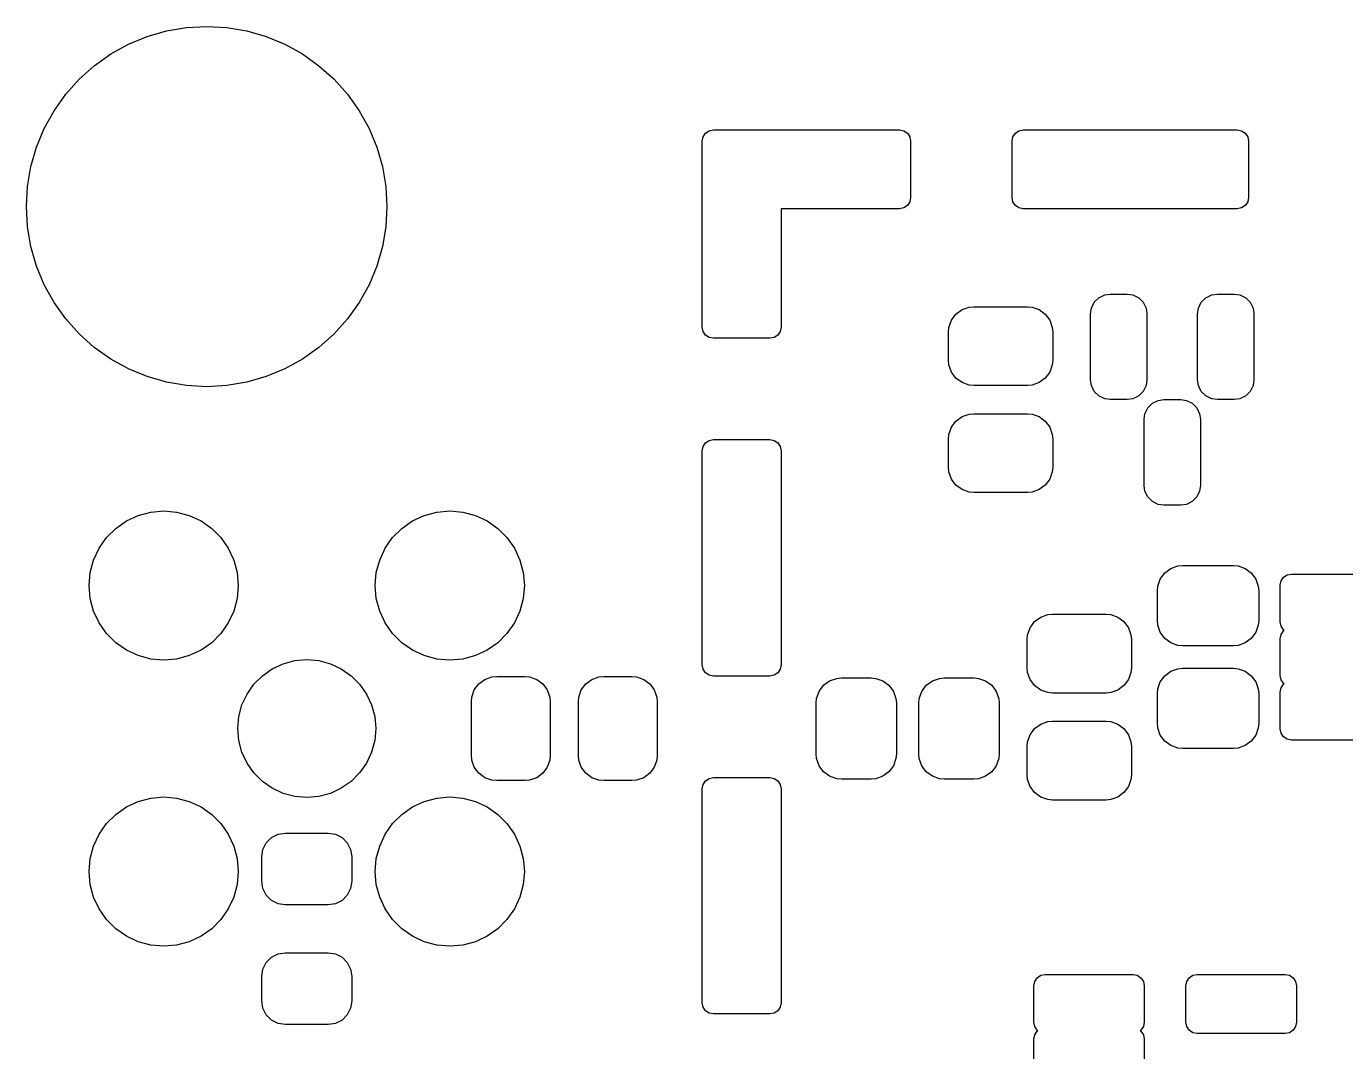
# Model space of a CAD drawing. Extents: x 0.27 to 2.53, y 0.25 to 1.75.
# Drawn here: x 0.274 to 1.196, y 1.009 to 1.726 of the extents above; entities that cross this region are included whole.
import ezdxf

# ---------------------------------------------------------------- set-up
doc = ezdxf.new("R2010")
doc.units = 0
doc.header["$MEASUREMENT"] = 0
doc.layers.add('BLACK', color=7, linetype='CONTINUOUS')

msp = doc.modelspace()

# ---------------------------------------------------------------- linework, layer by layer
at = {"layer": 'BLACK', "linetype": 'CONTINUOUS'}
for p, q in [((0.371966, 1.72283), (0.385894, 1.72519)), ((0.385894, 1.72519), (0.4, 1.72598)), ((0.4, 1.72598), (0.414106, 1.72519)), ((0.414106, 1.72519), (0.428034, 1.72283)), ((0.345337, 1.71351), (0.35839, 1.71891)), ((0.35839, 1.71891), (0.371966, 1.72283)), ((0.428034, 1.72283), (0.44161, 1.71891)), ((0.44161, 1.71891), (0.454663, 1.71351)), ((0.32145, 1.6985), (0.332972, 1.70667)), ((0.332972, 1.70667), (0.345337, 1.71351)), ((0.454663, 1.71351), (0.467028, 1.70667)), ((0.467028, 1.70667), (0.47855, 1.6985)), ((0.310916, 1.68908), (0.32145, 1.6985)), ((0.47855, 1.6985), (0.489084, 1.68908)), ((0.301502, 1.67855), (0.310916, 1.68908)), ((0.489084, 1.68908), (0.498498, 1.67855)), ((0.293326, 1.66703), (0.301502, 1.67855)), ((0.498498, 1.67855), (0.506674, 1.66703)), ((0.286492, 1.65466), (0.293326, 1.66703)), ((0.506674, 1.66703), (0.513508, 1.65466)), ((0.281086, 1.64161), (0.286492, 1.65466)), ((0.513508, 1.65466), (0.518914, 1.64161)), ((0.747056, 1.64868), (0.748763, 1.65124)), ((0.748763, 1.65124), (0.751317, 1.65294)), ((0.751317, 1.65294), (0.754331, 1.65354)), ((0.754331, 1.65354), (0.793701, 1.65354)), ((0.793701, 1.65354), (0.884252, 1.65354)), ((0.884252, 1.65354), (0.887265, 1.65294)), ((0.887265, 1.65294), (0.88982, 1.65124)), ((0.88982, 1.65124), (0.891527, 1.64868)), ((0.963591, 1.64868), (0.965298, 1.65124)), ((0.965298, 1.65124), (0.967853, 1.65294)), ((0.967853, 1.65294), (0.970866, 1.65354)), ((0.970866, 1.65354), (1.12047, 1.65354)), ((1.12047, 1.65354), (1.12349, 1.65294)), ((1.12349, 1.65294), (1.12604, 1.65124)), ((1.12604, 1.65124), (1.12775, 1.64868)), ((0.277174, 1.62803), (0.281086, 1.64161)), ((0.518914, 1.64161), (0.522826, 1.62803)), ((0.746457, 1.64567), (0.747056, 1.64868)), ((0.746457, 1.6063), (0.746457, 1.64567)), ((0.891527, 1.64868), (0.892126, 1.64567)), ((0.892126, 1.64567), (0.892126, 1.6063)), ((0.962992, 1.64567), (0.963591, 1.64868)), ((0.962992, 1.6063), (0.962992, 1.64567)), ((1.12775, 1.64868), (1.12835, 1.64567)), ((1.12835, 1.64567), (1.12835, 1.6063)), ((0.274808, 1.61411), (0.277174, 1.62803)), ((0.522826, 1.62803), (0.525192, 1.61411)), ((0.274016, 1.6), (0.274808, 1.61411)), ((0.525192, 1.61411), (0.525984, 1.6)), ((0.746457, 1.51575), (0.746457, 1.6063)), ((0.892126, 1.6063), (0.891527, 1.60329)), ((0.963591, 1.60329), (0.962992, 1.6063)), ((1.12835, 1.6063), (1.12775, 1.60329)), ((0.274808, 1.58589), (0.274016, 1.6)), ((0.525984, 1.6), (0.525192, 1.58589)), ((0.884252, 1.59843), (0.801575, 1.59843)), ((0.801575, 1.59843), (0.801575, 1.51575)), ((0.887265, 1.59902), (0.884252, 1.59843)), ((0.88982, 1.60073), (0.887265, 1.59902)), ((0.891527, 1.60329), (0.88982, 1.60073)), ((0.965298, 1.60073), (0.963591, 1.60329)), ((0.967853, 1.59902), (0.965298, 1.60073)), ((0.970866, 1.59843), (0.967853, 1.59902)), ((1.12047, 1.59843), (0.970866, 1.59843)), ((1.12349, 1.59902), (1.12047, 1.59843)), ((1.12604, 1.60073), (1.12349, 1.59902)), ((1.12775, 1.60329), (1.12604, 1.60073)), ((0.277174, 1.57197), (0.274808, 1.58589)), ((0.525192, 1.58589), (0.522826, 1.57197)), ((0.281086, 1.55839), (0.277174, 1.57197)), ((0.522826, 1.57197), (0.518914, 1.55839)), ((0.286492, 1.54534), (0.281086, 1.55839)), ((0.518914, 1.55839), (0.513508, 1.54534)), ((0.293326, 1.53297), (0.286492, 1.54534)), ((0.513508, 1.54534), (0.506674, 1.53297)), ((0.301502, 1.52145), (0.293326, 1.53297)), ((0.506674, 1.53297), (0.498498, 1.52145)), ((1.01849, 1.52897), (1.02048, 1.53305)), ((1.02048, 1.53305), (1.02369, 1.53625)), ((1.02369, 1.53625), (1.02776, 1.53825)), ((1.02776, 1.53825), (1.03169, 1.53882)), ((1.03169, 1.53882), (1.0435, 1.53882)), ((1.0435, 1.53882), (1.04744, 1.53825)), ((1.04744, 1.53825), (1.05151, 1.53625)), ((1.05151, 1.53625), (1.05472, 1.53305)), ((1.05472, 1.53305), (1.05671, 1.52897)), ((1.09329, 1.52897), (1.09528, 1.53305)), ((1.09528, 1.53305), (1.09849, 1.53625)), ((1.09849, 1.53625), (1.10256, 1.53825)), ((1.10256, 1.53825), (1.1065, 1.53882)), ((1.1065, 1.53882), (1.11831, 1.53882)), ((1.11831, 1.53882), (1.12224, 1.53825)), ((1.12224, 1.53825), (1.12631, 1.53625)), ((1.12631, 1.53625), (1.12952, 1.53305)), ((1.12952, 1.53305), (1.13151, 1.52897)), ((0.920636, 1.52052), (0.923772, 1.52477)), ((0.923772, 1.52477), (0.928021, 1.52791)), ((0.928021, 1.52791), (0.933006, 1.52965)), ((0.933006, 1.52965), (0.936299, 1.52996)), ((0.936299, 1.52996), (0.973701, 1.52996)), ((0.973701, 1.52996), (0.976994, 1.52965)), ((0.976994, 1.52965), (0.981979, 1.52791)), ((0.981979, 1.52791), (0.986228, 1.52477)), ((0.986228, 1.52477), (0.989364, 1.52052)), ((1.01791, 1.52504), (1.01849, 1.52897)), ((1.01791, 1.47878), (1.01791, 1.52504)), ((1.05671, 1.52897), (1.05728, 1.52504)), ((1.05728, 1.52504), (1.05728, 1.47878)), ((1.09272, 1.52504), (1.09329, 1.52897)), ((1.09272, 1.47878), (1.09272, 1.52504)), ((1.13151, 1.52897), (1.13209, 1.52504)), ((1.13209, 1.52504), (1.13209, 1.47878)), ((0.310916, 1.51092), (0.301502, 1.52145)), ((0.498498, 1.52145), (0.489084, 1.51092)), ((0.747056, 1.51273), (0.746457, 1.51575)), ((0.748763, 1.51018), (0.747056, 1.51273)), ((0.800975, 1.51273), (0.799269, 1.51018)), ((0.801575, 1.51575), (0.800975, 1.51273)), ((0.918583, 1.51224), (0.918892, 1.51554)), ((0.918892, 1.51554), (0.920636, 1.52052)), ((0.989364, 1.52052), (0.991108, 1.51554)), ((0.991108, 1.51554), (0.991417, 1.51224)), ((0.32145, 1.5015), (0.310916, 1.51092)), ((0.489084, 1.51092), (0.47855, 1.5015)), ((0.751317, 1.50847), (0.748763, 1.51018)), ((0.754331, 1.50787), (0.751317, 1.50847)), ((0.793701, 1.50787), (0.754331, 1.50787)), ((0.796714, 1.50847), (0.793701, 1.50787)), ((0.799269, 1.51018), (0.796714, 1.50847)), ((0.918583, 1.49256), (0.918583, 1.51224)), ((0.991417, 1.51224), (0.991417, 1.49256)), ((0.332972, 1.49333), (0.32145, 1.5015)), ((0.47855, 1.5015), (0.467028, 1.49333)), ((0.345337, 1.48649), (0.332972, 1.49333)), ((0.35839, 1.48109), (0.345337, 1.48649)), ((0.454663, 1.48649), (0.44161, 1.48109)), ((0.467028, 1.49333), (0.454663, 1.48649)), ((0.918892, 1.48927), (0.918583, 1.49256)), ((0.920636, 1.48428), (0.918892, 1.48927)), ((0.991108, 1.48927), (0.989364, 1.48428)), ((0.991417, 1.49256), (0.991108, 1.48927)), ((0.371966, 1.47717), (0.35839, 1.48109)), ((0.385894, 1.47481), (0.371966, 1.47717)), ((0.428034, 1.47717), (0.414106, 1.47481)), ((0.44161, 1.48109), (0.428034, 1.47717)), ((0.923772, 1.48003), (0.920636, 1.48428)), ((0.928021, 1.4769), (0.923772, 1.48003)), ((0.933006, 1.47515), (0.928021, 1.4769)), ((0.981979, 1.4769), (0.976994, 1.47515)), ((0.986228, 1.48003), (0.981979, 1.4769)), ((0.989364, 1.48428), (0.986228, 1.48003)), ((1.01849, 1.47485), (1.01791, 1.47878)), ((1.05728, 1.47878), (1.05671, 1.47485)), ((1.09329, 1.47485), (1.09272, 1.47878)), ((1.13209, 1.47878), (1.13151, 1.47485)), ((0.4, 1.47402), (0.385894, 1.47481)), ((0.414106, 1.47481), (0.4, 1.47402)), ((0.936299, 1.47484), (0.933006, 1.47515)), ((0.973701, 1.47484), (0.936299, 1.47484)), ((0.976994, 1.47515), (0.973701, 1.47484)), ((1.02048, 1.47077), (1.01849, 1.47485)), ((1.02369, 1.46757), (1.02048, 1.47077)), ((1.02776, 1.46557), (1.02369, 1.46757)), ((1.05151, 1.46757), (1.04744, 1.46557)), ((1.05472, 1.47077), (1.05151, 1.46757)), ((1.05671, 1.47485), (1.05472, 1.47077)), ((1.09528, 1.47077), (1.09329, 1.47485)), ((1.09849, 1.46757), (1.09528, 1.47077)), ((1.10256, 1.46557), (1.09849, 1.46757)), ((1.12631, 1.46757), (1.12224, 1.46557)), ((1.12952, 1.47077), (1.12631, 1.46757)), ((1.13151, 1.47485), (1.12952, 1.47077)), ((1.03169, 1.465), (1.02776, 1.46557)), ((1.0435, 1.465), (1.03169, 1.465)), ((1.04744, 1.46557), (1.0435, 1.465)), ((1.05589, 1.45515), (1.05788, 1.45923)), ((1.05788, 1.45923), (1.06109, 1.46243)), ((1.06109, 1.46243), (1.06516, 1.46443)), ((1.06516, 1.46443), (1.06909, 1.465)), ((1.06909, 1.465), (1.08091, 1.465)), ((1.08091, 1.465), (1.08484, 1.46443)), ((1.08484, 1.46443), (1.08891, 1.46243)), ((1.08891, 1.46243), (1.09212, 1.45923)), ((1.09212, 1.45923), (1.09411, 1.45515)), ((1.1065, 1.465), (1.10256, 1.46557)), ((1.11831, 1.465), (1.1065, 1.465)), ((1.12224, 1.46557), (1.11831, 1.465)), ((0.920636, 1.44572), (0.923772, 1.44997)), ((0.923772, 1.44997), (0.928021, 1.4531)), ((0.928021, 1.4531), (0.933006, 1.45485)), ((0.933006, 1.45485), (0.936299, 1.45516)), ((0.936299, 1.45516), (0.973701, 1.45516)), ((0.973701, 1.45516), (0.976994, 1.45485)), ((0.976994, 1.45485), (0.981979, 1.4531)), ((0.981979, 1.4531), (0.986228, 1.44997)), ((0.986228, 1.44997), (0.989364, 1.44572)), ((1.05531, 1.45122), (1.05589, 1.45515)), ((1.05531, 1.40496), (1.05531, 1.45122)), ((1.09411, 1.45515), (1.09469, 1.45122)), ((1.09469, 1.45122), (1.09469, 1.40496)), ((0.918583, 1.43744), (0.918892, 1.44073)), ((0.918892, 1.44073), (0.920636, 1.44572)), ((0.989364, 1.44572), (0.991108, 1.44073)), ((0.991108, 1.44073), (0.991417, 1.43744)), ((0.746457, 1.42913), (0.747056, 1.43215)), ((0.747056, 1.43215), (0.748763, 1.4347)), ((0.748763, 1.4347), (0.751317, 1.43641)), ((0.751317, 1.43641), (0.754331, 1.43701)), ((0.754331, 1.43701), (0.793701, 1.43701)), ((0.793701, 1.43701), (0.796714, 1.43641)), ((0.796714, 1.43641), (0.799269, 1.4347)), ((0.799269, 1.4347), (0.800975, 1.43215)), ((0.800975, 1.43215), (0.801575, 1.42913)), ((0.918583, 1.41776), (0.918583, 1.43744)), ((0.991417, 1.43744), (0.991417, 1.41776)), ((0.746457, 1.27953), (0.746457, 1.42913)), ((0.801575, 1.42913), (0.801575, 1.27953)), ((0.918892, 1.41446), (0.918583, 1.41776)), ((0.920636, 1.40948), (0.918892, 1.41446)), ((0.991108, 1.41446), (0.989364, 1.40948)), ((0.991417, 1.41776), (0.991108, 1.41446)), ((0.923772, 1.40523), (0.920636, 1.40948)), ((0.928021, 1.40209), (0.923772, 1.40523)), ((0.933006, 1.40035), (0.928021, 1.40209)), ((0.981979, 1.40209), (0.976994, 1.40035)), ((0.986228, 1.40523), (0.981979, 1.40209)), ((0.989364, 1.40948), (0.986228, 1.40523)), ((1.05589, 1.40103), (1.05531, 1.40496)), ((1.09469, 1.40496), (1.09411, 1.40103)), ((0.936299, 1.40004), (0.933006, 1.40035)), ((0.973701, 1.40004), (0.936299, 1.40004)), ((0.976994, 1.40035), (0.973701, 1.40004)), ((1.05788, 1.39695), (1.05589, 1.40103)), ((1.06109, 1.39375), (1.05788, 1.39695)), ((1.06516, 1.39175), (1.06109, 1.39375)), ((1.08891, 1.39375), (1.08484, 1.39175)), ((1.09212, 1.39695), (1.08891, 1.39375)), ((1.09411, 1.40103), (1.09212, 1.39695)), ((0.343917, 1.38018), (0.352158, 1.38402)), ((0.352158, 1.38402), (0.360942, 1.38637)), ((0.360942, 1.38637), (0.37, 1.38717)), ((0.37, 1.38717), (0.379058, 1.38637)), ((0.379058, 1.38637), (0.387842, 1.38402)), ((0.387842, 1.38402), (0.396083, 1.38018)), ((0.543917, 1.38018), (0.552158, 1.38402)), ((0.552158, 1.38402), (0.560942, 1.38637)), ((0.560942, 1.38637), (0.57, 1.38717)), ((0.57, 1.38717), (0.579058, 1.38637)), ((0.579058, 1.38637), (0.587842, 1.38402)), ((0.587842, 1.38402), (0.596083, 1.38018)), ((1.06909, 1.39118), (1.06516, 1.39175)), ((1.08091, 1.39118), (1.06909, 1.39118)), ((1.08484, 1.39175), (1.08091, 1.39118)), ((0.330039, 1.36853), (0.336469, 1.37496)), ((0.336469, 1.37496), (0.343917, 1.38018)), ((0.396083, 1.38018), (0.403531, 1.37496)), ((0.403531, 1.37496), (0.409961, 1.36853)), ((0.530039, 1.36853), (0.536469, 1.37496)), ((0.536469, 1.37496), (0.543917, 1.38018)), ((0.596083, 1.38018), (0.603531, 1.37496)), ((0.603531, 1.37496), (0.609961, 1.36853)), ((0.324823, 1.36108), (0.330039, 1.36853)), ((0.409961, 1.36853), (0.415177, 1.36108)), ((0.524823, 1.36108), (0.530039, 1.36853)), ((0.609961, 1.36853), (0.615177, 1.36108)), ((0.320981, 1.35284), (0.324823, 1.36108)), ((0.415177, 1.36108), (0.419019, 1.35284)), ((0.520981, 1.35284), (0.524823, 1.36108)), ((0.615177, 1.36108), (0.619019, 1.35284)), ((0.318627, 1.34406), (0.320981, 1.35284)), ((0.419019, 1.35284), (0.421373, 1.34406)), ((0.518627, 1.34406), (0.520981, 1.35284)), ((0.619019, 1.35284), (0.621373, 1.34406)), ((1.06976, 1.34379), (1.07401, 1.34692)), ((1.07401, 1.34692), (1.07899, 1.34867)), ((1.07899, 1.34867), (1.08228, 1.34898)), ((1.08228, 1.34898), (1.11772, 1.34898)), ((1.11772, 1.34898), (1.12101, 1.34867)), ((1.12101, 1.34867), (1.12599, 1.34692)), ((1.12599, 1.34692), (1.13024, 1.34379)), ((0.317835, 1.335), (0.318627, 1.34406)), ((0.421373, 1.34406), (0.422165, 1.335)), ((0.517835, 1.335), (0.518627, 1.34406)), ((0.621373, 1.34406), (0.622165, 1.335)), ((1.06488, 1.33455), (1.06662, 1.33954)), ((1.06662, 1.33954), (1.06976, 1.34379)), ((1.13024, 1.34379), (1.13338, 1.33954)), ((1.13338, 1.33954), (1.13512, 1.33455)), ((1.15043, 1.3352), (1.15103, 1.33821)), ((1.15103, 1.33821), (1.15274, 1.34076)), ((1.15274, 1.34076), (1.15529, 1.34247)), ((1.15529, 1.34247), (1.15831, 1.34307)), ((1.15831, 1.34307), (1.23705, 1.34307)), ((0.318627, 1.32594), (0.317835, 1.335)), ((0.422165, 1.335), (0.421373, 1.32594)), ((0.518627, 1.32594), (0.517835, 1.335)), ((0.622165, 1.335), (0.621373, 1.32594)), ((1.06457, 1.33126), (1.06488, 1.33455)), ((1.06457, 1.31059), (1.06457, 1.33126)), ((1.13512, 1.33455), (1.13543, 1.33126)), ((1.13543, 1.33126), (1.13543, 1.31059)), ((1.15043, 1.30961), (1.15043, 1.3352)), ((0.320981, 1.31716), (0.318627, 1.32594)), ((0.421373, 1.32594), (0.419019, 1.31716)), ((0.520981, 1.31716), (0.518627, 1.32594)), ((0.621373, 1.32594), (0.619019, 1.31716)), ((0.324823, 1.30892), (0.320981, 1.31716)), ((0.419019, 1.31716), (0.415177, 1.30892)), ((0.524823, 1.30892), (0.520981, 1.31716)), ((0.619019, 1.31716), (0.615177, 1.30892)), ((0.975636, 1.30552), (0.978772, 1.30977)), ((0.978772, 1.30977), (0.983021, 1.31291)), ((0.983021, 1.31291), (0.988006, 1.31465)), ((0.988006, 1.31465), (0.991299, 1.31496)), ((0.991299, 1.31496), (1.0287, 1.31496)), ((1.0287, 1.31496), (1.03199, 1.31465)), ((1.03199, 1.31465), (1.03698, 1.31291)), ((1.03698, 1.31291), (1.04123, 1.30977)), ((1.04123, 1.30977), (1.04436, 1.30552)), ((1.06488, 1.3073), (1.06457, 1.31059)), ((1.13543, 1.31059), (1.13512, 1.3073)), ((1.15103, 1.30659), (1.15043, 1.30961)), ((0.330039, 1.30147), (0.324823, 1.30892)), ((0.336469, 1.29504), (0.330039, 1.30147)), ((0.409961, 1.30147), (0.403531, 1.29504)), ((0.415177, 1.30892), (0.409961, 1.30147)), ((0.530039, 1.30147), (0.524823, 1.30892)), ((0.536469, 1.29504), (0.530039, 1.30147)), ((0.609961, 1.30147), (0.603531, 1.29504)), ((0.615177, 1.30892), (0.609961, 1.30147)), ((0.973583, 1.29724), (0.973892, 1.30054)), ((0.973892, 1.30054), (0.975636, 1.30552)), ((1.04436, 1.30552), (1.04611, 1.30054)), ((1.04611, 1.30054), (1.04642, 1.29724)), ((1.06662, 1.30231), (1.06488, 1.3073)), ((1.06976, 1.29806), (1.06662, 1.30231)), ((1.13338, 1.30231), (1.13024, 1.29806)), ((1.13512, 1.3073), (1.13338, 1.30231)), ((1.15043, 1.2978), (1.15103, 1.30081)), ((1.15274, 1.30404), (1.15103, 1.30659)), ((1.15103, 1.30081), (1.15274, 1.30336)), ((1.15324, 1.3037), (1.15274, 1.30404)), ((1.15274, 1.30336), (1.15324, 1.3037)), ((0.343917, 1.28982), (0.336469, 1.29504)), ((0.403531, 1.29504), (0.396083, 1.28982)), ((0.543917, 1.28982), (0.536469, 1.29504)), ((0.603531, 1.29504), (0.596083, 1.28982)), ((0.973583, 1.27756), (0.973583, 1.29724)), ((1.04642, 1.29724), (1.04642, 1.27756)), ((1.07401, 1.29493), (1.06976, 1.29806)), ((1.07899, 1.29318), (1.07401, 1.29493)), ((1.08228, 1.29287), (1.07899, 1.29318)), ((1.11772, 1.29287), (1.08228, 1.29287)), ((1.12101, 1.29318), (1.11772, 1.29287)), ((1.12599, 1.29493), (1.12101, 1.29318)), ((1.13024, 1.29806), (1.12599, 1.29493)), ((1.15043, 1.2722), (1.15043, 1.2978)), ((0.352158, 1.28598), (0.343917, 1.28982)), ((0.360942, 1.28363), (0.352158, 1.28598)), ((0.37, 1.28283), (0.360942, 1.28363)), ((0.379058, 1.28363), (0.37, 1.28283)), ((0.387842, 1.28598), (0.379058, 1.28363)), ((0.396083, 1.28982), (0.387842, 1.28598)), ((0.453505, 1.28032), (0.461625, 1.2825)), ((0.461625, 1.2825), (0.47, 1.28323)), ((0.47, 1.28323), (0.478375, 1.2825)), ((0.478375, 1.2825), (0.486495, 1.28032)), ((0.552158, 1.28598), (0.543917, 1.28982)), ((0.560942, 1.28363), (0.552158, 1.28598)), ((0.57, 1.28283), (0.560942, 1.28363)), ((0.579058, 1.28363), (0.57, 1.28283)), ((0.587842, 1.28598), (0.579058, 1.28363)), ((0.596083, 1.28982), (0.587842, 1.28598)), ((0.438999, 1.27195), (0.445886, 1.27677)), ((0.445886, 1.27677), (0.453505, 1.28032)), ((0.486495, 1.28032), (0.494114, 1.27677)), ((0.494114, 1.27677), (0.501001, 1.27195)), ((0.747056, 1.27651), (0.746457, 1.27953)), ((0.748763, 1.27396), (0.747056, 1.27651)), ((0.751317, 1.27225), (0.748763, 1.27396)), ((0.799269, 1.27396), (0.796714, 1.27225)), ((0.800975, 1.27651), (0.799269, 1.27396)), ((0.801575, 1.27953), (0.800975, 1.27651)), ((0.973892, 1.27427), (0.973583, 1.27756)), ((0.975636, 1.26928), (0.973892, 1.27427)), ((1.04611, 1.27427), (1.04436, 1.26928)), ((1.04642, 1.27756), (1.04611, 1.27427)), ((1.06976, 1.27194), (1.07401, 1.27507)), ((1.07401, 1.27507), (1.07899, 1.27682)), ((1.07899, 1.27682), (1.08228, 1.27713)), ((1.08228, 1.27713), (1.11772, 1.27713)), ((1.11772, 1.27713), (1.12101, 1.27682)), ((1.12101, 1.27682), (1.12599, 1.27507)), ((1.12599, 1.27507), (1.13024, 1.27194)), ((0.428233, 1.25911), (0.433055, 1.266)), ((0.433055, 1.266), (0.438999, 1.27195)), ((0.501001, 1.27195), (0.506945, 1.266)), ((0.506945, 1.266), (0.511767, 1.25911)), ((0.587092, 1.26198), (0.590228, 1.26623)), ((0.590228, 1.26623), (0.594478, 1.26936)), ((0.594478, 1.26936), (0.599462, 1.27111)), ((0.599462, 1.27111), (0.602756, 1.27142)), ((0.602756, 1.27142), (0.622441, 1.27142)), ((0.622441, 1.27142), (0.625735, 1.27111)), ((0.625735, 1.27111), (0.630719, 1.26936)), ((0.630719, 1.26936), (0.634968, 1.26623)), ((0.634968, 1.26623), (0.638104, 1.26198)), ((0.661896, 1.26198), (0.665032, 1.26623)), ((0.665032, 1.26623), (0.669281, 1.26936)), ((0.669281, 1.26936), (0.674265, 1.27111)), ((0.674265, 1.27111), (0.677559, 1.27142)), ((0.677559, 1.27142), (0.697244, 1.27142)), ((0.697244, 1.27142), (0.700538, 1.27111)), ((0.700538, 1.27111), (0.705522, 1.26936)), ((0.705522, 1.26936), (0.709772, 1.26623)), ((0.709772, 1.26623), (0.712908, 1.26198)), ((0.754331, 1.27165), (0.751317, 1.27225)), ((0.793701, 1.27165), (0.754331, 1.27165)), ((0.796714, 1.27225), (0.793701, 1.27165)), ((0.828077, 1.26099), (0.831213, 1.26524)), ((0.831213, 1.26524), (0.835462, 1.26838)), ((0.835462, 1.26838), (0.840446, 1.27012)), ((0.840446, 1.27012), (0.84374, 1.27043)), ((0.84374, 1.27043), (0.864409, 1.27043)), ((0.864409, 1.27043), (0.867703, 1.27012)), ((0.867703, 1.27012), (0.872688, 1.26838)), ((0.872688, 1.26838), (0.876937, 1.26524)), ((0.876937, 1.26524), (0.880073, 1.26099)), ((0.899927, 1.26099), (0.903063, 1.26524)), ((0.903063, 1.26524), (0.907312, 1.26838)), ((0.907312, 1.26838), (0.912297, 1.27012)), ((0.912297, 1.27012), (0.915591, 1.27043)), ((0.915591, 1.27043), (0.93626, 1.27043)), ((0.93626, 1.27043), (0.939554, 1.27012)), ((0.939554, 1.27012), (0.944538, 1.26838)), ((0.944538, 1.26838), (0.948787, 1.26524)), ((0.948787, 1.26524), (0.951923, 1.26099)), ((0.978772, 1.26503), (0.975636, 1.26928)), ((0.983021, 1.2619), (0.978772, 1.26503)), ((1.04123, 1.26503), (1.03698, 1.2619)), ((1.04436, 1.26928), (1.04123, 1.26503)), ((1.06488, 1.2627), (1.06662, 1.26769)), ((1.06662, 1.26769), (1.06976, 1.27194)), ((1.13024, 1.27194), (1.13338, 1.26769)), ((1.13338, 1.26769), (1.13512, 1.2627)), ((1.15103, 1.26919), (1.15043, 1.2722)), ((1.15043, 1.26039), (1.15103, 1.26341)), ((1.15274, 1.26664), (1.15103, 1.26919)), ((1.15103, 1.26341), (1.15274, 1.26596)), ((1.15324, 1.2663), (1.15274, 1.26664)), ((1.15274, 1.26596), (1.15324, 1.2663)), ((0.42468, 1.2515), (0.428233, 1.25911)), ((0.511767, 1.25911), (0.51532, 1.2515)), ((0.585039, 1.2537), (0.585348, 1.25699)), ((0.585348, 1.25699), (0.587092, 1.26198)), ((0.638104, 1.26198), (0.639849, 1.25699)), ((0.639849, 1.25699), (0.640157, 1.2537)), ((0.659843, 1.2537), (0.660151, 1.25699)), ((0.660151, 1.25699), (0.661896, 1.26198)), ((0.712908, 1.26198), (0.714652, 1.25699)), ((0.714652, 1.25699), (0.714961, 1.2537)), ((0.826024, 1.25272), (0.826332, 1.25601)), ((0.826332, 1.25601), (0.828077, 1.26099)), ((0.880073, 1.26099), (0.881817, 1.25601)), ((0.881817, 1.25601), (0.882126, 1.25272)), ((0.897874, 1.25272), (0.898183, 1.25601)), ((0.898183, 1.25601), (0.899927, 1.26099)), ((0.951923, 1.26099), (0.953668, 1.25601)), ((0.953668, 1.25601), (0.953976, 1.25272)), ((0.988006, 1.26015), (0.983021, 1.2619)), ((0.991299, 1.25984), (0.988006, 1.26015)), ((1.0287, 1.25984), (0.991299, 1.25984)), ((1.03199, 1.26015), (1.0287, 1.25984)), ((1.03698, 1.2619), (1.03199, 1.26015)), ((1.06457, 1.25941), (1.06488, 1.2627)), ((1.06457, 1.23874), (1.06457, 1.25941)), ((1.13512, 1.2627), (1.13543, 1.25941)), ((1.13543, 1.25941), (1.13543, 1.23874)), ((1.15043, 1.2348), (1.15043, 1.26039)), ((0.422504, 1.24337), (0.42468, 1.2515)), ((0.51532, 1.2515), (0.517496, 1.24337)), ((0.585039, 1.2163), (0.585039, 1.2537)), ((0.640157, 1.2537), (0.640157, 1.2163)), ((0.659843, 1.2163), (0.659843, 1.2537)), ((0.714961, 1.2537), (0.714961, 1.2163)), ((0.826024, 1.21728), (0.826024, 1.25272)), ((0.882126, 1.25272), (0.882126, 1.21728)), ((0.897874, 1.21728), (0.897874, 1.25272)), ((0.953976, 1.25272), (0.953976, 1.21728)), ((0.421772, 1.235), (0.422504, 1.24337)), ((0.517496, 1.24337), (0.518228, 1.235)), ((0.978772, 1.23497), (0.983021, 1.2381)), ((0.983021, 1.2381), (0.988006, 1.23985)), ((0.988006, 1.23985), (0.991299, 1.24016)), ((0.991299, 1.24016), (1.0287, 1.24016)), ((1.0287, 1.24016), (1.03199, 1.23985)), ((1.03199, 1.23985), (1.03698, 1.2381)), ((1.03698, 1.2381), (1.04123, 1.23497)), ((1.06488, 1.23545), (1.06457, 1.23874)), ((1.13543, 1.23874), (1.13512, 1.23545)), ((0.422504, 1.22663), (0.421772, 1.235)), ((0.42468, 1.2185), (0.422504, 1.22663)), ((0.517496, 1.22663), (0.51532, 1.2185)), ((0.518228, 1.235), (0.517496, 1.22663)), ((0.973892, 1.22573), (0.975636, 1.23072)), ((0.975636, 1.23072), (0.978772, 1.23497)), ((1.04123, 1.23497), (1.04436, 1.23072)), ((1.04436, 1.23072), (1.04611, 1.22573)), ((1.06662, 1.23046), (1.06488, 1.23545)), ((1.06976, 1.22621), (1.06662, 1.23046)), ((1.13338, 1.23046), (1.13024, 1.22621)), ((1.13512, 1.23545), (1.13338, 1.23046)), ((1.15103, 1.23179), (1.15043, 1.2348)), ((1.15274, 1.22924), (1.15103, 1.23179)), ((1.15529, 1.22753), (1.15274, 1.22924)), ((1.15831, 1.22693), (1.15529, 1.22753)), ((1.23705, 1.22693), (1.15831, 1.22693)), ((0.428233, 1.21089), (0.42468, 1.2185)), ((0.51532, 1.2185), (0.511767, 1.21089)), ((0.826332, 1.21399), (0.826024, 1.21728)), ((0.882126, 1.21728), (0.881817, 1.21399)), ((0.898183, 1.21399), (0.897874, 1.21728)), ((0.953976, 1.21728), (0.953668, 1.21399)), ((0.973583, 1.22244), (0.973892, 1.22573)), ((0.973583, 1.20276), (0.973583, 1.22244)), ((1.04611, 1.22573), (1.04642, 1.22244)), ((1.04642, 1.22244), (1.04642, 1.20276)), ((1.07401, 1.22308), (1.06976, 1.22621)), ((1.07899, 1.22133), (1.07401, 1.22308)), ((1.08228, 1.22102), (1.07899, 1.22133)), ((1.11772, 1.22102), (1.08228, 1.22102)), ((1.12101, 1.22133), (1.11772, 1.22102)), ((1.12599, 1.22308), (1.12101, 1.22133)), ((1.13024, 1.22621), (1.12599, 1.22308)), ((0.433055, 1.204), (0.428233, 1.21089)), ((0.511767, 1.21089), (0.506945, 1.204)), ((0.585348, 1.21301), (0.585039, 1.2163)), ((0.587092, 1.20802), (0.585348, 1.21301)), ((0.590228, 1.20377), (0.587092, 1.20802)), ((0.638104, 1.20802), (0.634968, 1.20377)), ((0.639849, 1.21301), (0.638104, 1.20802)), ((0.640157, 1.2163), (0.639849, 1.21301)), ((0.660151, 1.21301), (0.659843, 1.2163)), ((0.661896, 1.20802), (0.660151, 1.21301)), ((0.665032, 1.20377), (0.661896, 1.20802)), ((0.712908, 1.20802), (0.709772, 1.20377)), ((0.714652, 1.21301), (0.712908, 1.20802)), ((0.714961, 1.2163), (0.714652, 1.21301)), ((0.828077, 1.20901), (0.826332, 1.21399)), ((0.831213, 1.20476), (0.828077, 1.20901)), ((0.880073, 1.20901), (0.876937, 1.20476)), ((0.881817, 1.21399), (0.880073, 1.20901)), ((0.899927, 1.20901), (0.898183, 1.21399)), ((0.903063, 1.20476), (0.899927, 1.20901)), ((0.951923, 1.20901), (0.948787, 1.20476)), ((0.953668, 1.21399), (0.951923, 1.20901)), ((0.438999, 1.19805), (0.433055, 1.204)), ((0.506945, 1.204), (0.501001, 1.19805)), ((0.594478, 1.20064), (0.590228, 1.20377)), ((0.599462, 1.19889), (0.594478, 1.20064)), ((0.602756, 1.19858), (0.599462, 1.19889)), ((0.625735, 1.19889), (0.622441, 1.19858)), ((0.630719, 1.20064), (0.625735, 1.19889)), ((0.634968, 1.20377), (0.630719, 1.20064)), ((0.669281, 1.20064), (0.665032, 1.20377)), ((0.674265, 1.19889), (0.669281, 1.20064)), ((0.677559, 1.19858), (0.674265, 1.19889)), ((0.700538, 1.19889), (0.697244, 1.19858)), ((0.705522, 1.20064), (0.700538, 1.19889)), ((0.709772, 1.20377), (0.705522, 1.20064)), ((0.748763, 1.19848), (0.751317, 1.20019)), ((0.751317, 1.20019), (0.754331, 1.20079)), ((0.754331, 1.20079), (0.793701, 1.20079)), ((0.793701, 1.20079), (0.796714, 1.20019)), ((0.796714, 1.20019), (0.799269, 1.19848)), ((0.835462, 1.20162), (0.831213, 1.20476)), ((0.840446, 1.19988), (0.835462, 1.20162)), ((0.84374, 1.19957), (0.840446, 1.19988)), ((0.864409, 1.19957), (0.84374, 1.19957)), ((0.867703, 1.19988), (0.864409, 1.19957)), ((0.872688, 1.20162), (0.867703, 1.19988)), ((0.876937, 1.20476), (0.872688, 1.20162)), ((0.907312, 1.20162), (0.903063, 1.20476)), ((0.912297, 1.19988), (0.907312, 1.20162)), ((0.915591, 1.19957), (0.912297, 1.19988)), ((0.93626, 1.19957), (0.915591, 1.19957)), ((0.939554, 1.19988), (0.93626, 1.19957)), ((0.944538, 1.20162), (0.939554, 1.19988)), ((0.948787, 1.20476), (0.944538, 1.20162)), ((0.973892, 1.19946), (0.973583, 1.20276)), ((0.975636, 1.19448), (0.973892, 1.19946)), ((1.04611, 1.19946), (1.04436, 1.19448)), ((1.04642, 1.20276), (1.04611, 1.19946)), ((0.445886, 1.19323), (0.438999, 1.19805)), ((0.453505, 1.18968), (0.445886, 1.19323)), ((0.461625, 1.1875), (0.453505, 1.18968)), ((0.486495, 1.18968), (0.478375, 1.1875)), ((0.494114, 1.19323), (0.486495, 1.18968)), ((0.501001, 1.19805), (0.494114, 1.19323)), ((0.622441, 1.19858), (0.602756, 1.19858)), ((0.697244, 1.19858), (0.677559, 1.19858)), ((0.746457, 1.19291), (0.747056, 1.19593)), ((0.746457, 1.04331), (0.746457, 1.19291)), ((0.747056, 1.19593), (0.748763, 1.19848)), ((0.799269, 1.19848), (0.800975, 1.19593)), ((0.800975, 1.19593), (0.801575, 1.19291)), ((0.801575, 1.19291), (0.801575, 1.04331)), ((0.978772, 1.19023), (0.975636, 1.19448)), ((0.983021, 1.18709), (0.978772, 1.19023)), ((1.04123, 1.19023), (1.03698, 1.18709)), ((1.04436, 1.19448), (1.04123, 1.19023)), ((0.343917, 1.18018), (0.352158, 1.18402)), ((0.352158, 1.18402), (0.360942, 1.18637)), ((0.360942, 1.18637), (0.37, 1.18717)), ((0.37, 1.18717), (0.379058, 1.18637)), ((0.379058, 1.18637), (0.387842, 1.18402)), ((0.387842, 1.18402), (0.396083, 1.18018)), ((0.47, 1.18677), (0.461625, 1.1875)), ((0.478375, 1.1875), (0.47, 1.18677)), ((0.543917, 1.18018), (0.552158, 1.18402)), ((0.552158, 1.18402), (0.560942, 1.18637)), ((0.560942, 1.18637), (0.57, 1.18717)), ((0.57, 1.18717), (0.579058, 1.18637)), ((0.579058, 1.18637), (0.587842, 1.18402)), ((0.587842, 1.18402), (0.596083, 1.18018)), ((0.988006, 1.18535), (0.983021, 1.18709)), ((0.991299, 1.18504), (0.988006, 1.18535)), ((1.0287, 1.18504), (0.991299, 1.18504)), ((1.03199, 1.18535), (1.0287, 1.18504)), ((1.03698, 1.18709), (1.03199, 1.18535)), ((0.330039, 1.16853), (0.336469, 1.17496)), ((0.336469, 1.17496), (0.343917, 1.18018)), ((0.396083, 1.18018), (0.403531, 1.17496)), ((0.403531, 1.17496), (0.409961, 1.16853)), ((0.530039, 1.16853), (0.536469, 1.17496)), ((0.536469, 1.17496), (0.543917, 1.18018)), ((0.596083, 1.18018), (0.603531, 1.17496)), ((0.603531, 1.17496), (0.609961, 1.16853)), ((0.324823, 1.16108), (0.330039, 1.16853)), ((0.409961, 1.16853), (0.415177, 1.16108)), ((0.449896, 1.16112), (0.45499, 1.16193)), ((0.45499, 1.16193), (0.48501, 1.16193)), ((0.48501, 1.16193), (0.490104, 1.16112)), ((0.524823, 1.16108), (0.530039, 1.16853)), ((0.609961, 1.16853), (0.615177, 1.16108)), ((0.318627, 1.14406), (0.320981, 1.15284)), ((0.320981, 1.15284), (0.324823, 1.16108)), ((0.415177, 1.16108), (0.419019, 1.15284)), ((0.419019, 1.15284), (0.421373, 1.14406)), ((0.439311, 1.15054), (0.441653, 1.15513)), ((0.441653, 1.15513), (0.4453, 1.15878)), ((0.4453, 1.15878), (0.449896, 1.16112)), ((0.490104, 1.16112), (0.4947, 1.15878)), ((0.4947, 1.15878), (0.498347, 1.15513)), ((0.498347, 1.15513), (0.500689, 1.15054)), ((0.518627, 1.14406), (0.520981, 1.15284)), ((0.520981, 1.15284), (0.524823, 1.16108)), ((0.615177, 1.16108), (0.619019, 1.15284)), ((0.619019, 1.15284), (0.621373, 1.14406)), ((0.317835, 1.135), (0.318627, 1.14406)), ((0.421373, 1.14406), (0.422165, 1.135)), ((0.438504, 1.14544), (0.439311, 1.15054)), ((0.438504, 1.12822), (0.438504, 1.14544)), ((0.500689, 1.15054), (0.501496, 1.14544)), ((0.501496, 1.14544), (0.501496, 1.12822)), ((0.517835, 1.135), (0.518627, 1.14406)), ((0.621373, 1.14406), (0.622165, 1.135)), ((0.318627, 1.12594), (0.317835, 1.135)), ((0.422165, 1.135), (0.421373, 1.12594)), ((0.518627, 1.12594), (0.517835, 1.135)), ((0.622165, 1.135), (0.621373, 1.12594)), ((0.320981, 1.11716), (0.318627, 1.12594)), ((0.421373, 1.12594), (0.419019, 1.11716)), ((0.439311, 1.12312), (0.438504, 1.12822)), ((0.501496, 1.12822), (0.500689, 1.12312)), ((0.520981, 1.11716), (0.518627, 1.12594)), ((0.621373, 1.12594), (0.619019, 1.11716)), ((0.324823, 1.10892), (0.320981, 1.11716)), ((0.419019, 1.11716), (0.415177, 1.10892)), ((0.441653, 1.11853), (0.439311, 1.12312)), ((0.4453, 1.11488), (0.441653, 1.11853)), ((0.498347, 1.11853), (0.4947, 1.11488)), ((0.500689, 1.12312), (0.498347, 1.11853)), ((0.524823, 1.10892), (0.520981, 1.11716)), ((0.619019, 1.11716), (0.615177, 1.10892)), ((0.330039, 1.10147), (0.324823, 1.10892)), ((0.415177, 1.10892), (0.409961, 1.10147)), ((0.449896, 1.11254), (0.4453, 1.11488)), ((0.45499, 1.11173), (0.449896, 1.11254)), ((0.48501, 1.11173), (0.45499, 1.11173)), ((0.490104, 1.11254), (0.48501, 1.11173)), ((0.4947, 1.11488), (0.490104, 1.11254)), ((0.530039, 1.10147), (0.524823, 1.10892)), ((0.615177, 1.10892), (0.609961, 1.10147)), ((0.336469, 1.09504), (0.330039, 1.10147)), ((0.409961, 1.10147), (0.403531, 1.09504)), ((0.536469, 1.09504), (0.530039, 1.10147)), ((0.609961, 1.10147), (0.603531, 1.09504)), ((0.343917, 1.08982), (0.336469, 1.09504)), ((0.352158, 1.08598), (0.343917, 1.08982)), ((0.396083, 1.08982), (0.387842, 1.08598)), ((0.403531, 1.09504), (0.396083, 1.08982)), ((0.543917, 1.08982), (0.536469, 1.09504)), ((0.552158, 1.08598), (0.543917, 1.08982)), ((0.596083, 1.08982), (0.587842, 1.08598)), ((0.603531, 1.09504), (0.596083, 1.08982)), ((0.360942, 1.08363), (0.352158, 1.08598)), ((0.37, 1.08283), (0.360942, 1.08363)), ((0.379058, 1.08363), (0.37, 1.08283)), ((0.387842, 1.08598), (0.379058, 1.08363)), ((0.560942, 1.08363), (0.552158, 1.08598)), ((0.57, 1.08283), (0.560942, 1.08363)), ((0.579058, 1.08363), (0.57, 1.08283)), ((0.587842, 1.08598), (0.579058, 1.08363)), ((0.439311, 1.06688), (0.441653, 1.07147)), ((0.441653, 1.07147), (0.4453, 1.07512)), ((0.4453, 1.07512), (0.449896, 1.07746)), ((0.449896, 1.07746), (0.45499, 1.07827)), ((0.45499, 1.07827), (0.48501, 1.07827)), ((0.48501, 1.07827), (0.490104, 1.07746)), ((0.490104, 1.07746), (0.4947, 1.07512)), ((0.4947, 1.07512), (0.498347, 1.07147)), ((0.498347, 1.07147), (0.500689, 1.06688)), ((0.438504, 1.06178), (0.439311, 1.06688)), ((0.438504, 1.04456), (0.438504, 1.06178)), ((0.500689, 1.06688), (0.501496, 1.06178)), ((0.501496, 1.06178), (0.501496, 1.04456)), ((0.978867, 1.05821), (0.980574, 1.06076)), ((0.980574, 1.06076), (0.983128, 1.06247)), ((0.983128, 1.06247), (0.986142, 1.06307)), ((0.986142, 1.06307), (1.04756, 1.06307)), ((1.04756, 1.06307), (1.05057, 1.06247)), ((1.05057, 1.06247), (1.05313, 1.06076)), ((1.05313, 1.06076), (1.05483, 1.05821)), ((1.08517, 1.05821), (1.08687, 1.06076)), ((1.08687, 1.06076), (1.08943, 1.06247)), ((1.08943, 1.06247), (1.09244, 1.06307)), ((1.09244, 1.06307), (1.15386, 1.06307)), ((1.15386, 1.06307), (1.15687, 1.06247)), ((1.15687, 1.06247), (1.15943, 1.06076)), ((1.15943, 1.06076), (1.16113, 1.05821)), ((0.978268, 1.0552), (0.978867, 1.05821)), ((0.978268, 1.02961), (0.978268, 1.0552)), ((1.05483, 1.05821), (1.05543, 1.0552)), ((1.05543, 1.0552), (1.05543, 1.02961)), ((1.08457, 1.0552), (1.08517, 1.05821)), ((1.08457, 1.02961), (1.08457, 1.0552)), ((1.16113, 1.05821), (1.16173, 1.0552)), ((1.16173, 1.0552), (1.16173, 1.02961)), ((0.439311, 1.03946), (0.438504, 1.04456)), ((0.501496, 1.04456), (0.500689, 1.03946)), ((0.747056, 1.04029), (0.746457, 1.04331)), ((0.801575, 1.04331), (0.800975, 1.04029)), ((0.441653, 1.03487), (0.439311, 1.03946)), ((0.4453, 1.03122), (0.441653, 1.03487)), ((0.498347, 1.03487), (0.4947, 1.03122)), ((0.500689, 1.03946), (0.498347, 1.03487)), ((0.748763, 1.03774), (0.747056, 1.04029)), ((0.751317, 1.03603), (0.748763, 1.03774)), ((0.754331, 1.03543), (0.751317, 1.03603)), ((0.793701, 1.03543), (0.754331, 1.03543)), ((0.796714, 1.03603), (0.793701, 1.03543)), ((0.799269, 1.03774), (0.796714, 1.03603)), ((0.800975, 1.04029), (0.799269, 1.03774)), ((0.449896, 1.02888), (0.4453, 1.03122)), ((0.45499, 1.02807), (0.449896, 1.02888)), ((0.48501, 1.02807), (0.45499, 1.02807)), ((0.490104, 1.02888), (0.48501, 1.02807)), ((0.4947, 1.03122), (0.490104, 1.02888)), ((0.978867, 1.02659), (0.978268, 1.02961)), ((0.980574, 1.02404), (0.978867, 1.02659)), ((0.981079, 1.0237), (0.980574, 1.02404)), ((0.980574, 1.02336), (0.981079, 1.0237)), ((1.05313, 1.02404), (1.05262, 1.0237)), ((1.05262, 1.0237), (1.05313, 1.02336)), ((1.05483, 1.02659), (1.05313, 1.02404)), ((1.05543, 1.02961), (1.05483, 1.02659)), ((1.08517, 1.02659), (1.08457, 1.02961)), ((1.08687, 1.02404), (1.08517, 1.02659)), ((1.08943, 1.02233), (1.08687, 1.02404)), ((1.15943, 1.02404), (1.15687, 1.02233)), ((1.16113, 1.02659), (1.15943, 1.02404)), ((1.16173, 1.02961), (1.16113, 1.02659)), ((0.978268, 1.0178), (0.978867, 1.02081)), ((0.978268, 0.992205), (0.978268, 1.0178)), ((0.978867, 1.02081), (0.980574, 1.02336)), ((1.05313, 1.02336), (1.05483, 1.02081)), ((1.05483, 1.02081), (1.05543, 1.0178)), ((1.05543, 1.0178), (1.05543, 0.992205)), ((1.09244, 1.02173), (1.08943, 1.02233)), ((1.15386, 1.02173), (1.09244, 1.02173)), ((1.15687, 1.02233), (1.15386, 1.02173))]:
    msp.add_line(p, q, dxfattribs=at)

doc.saveas('drawing.dxf')
